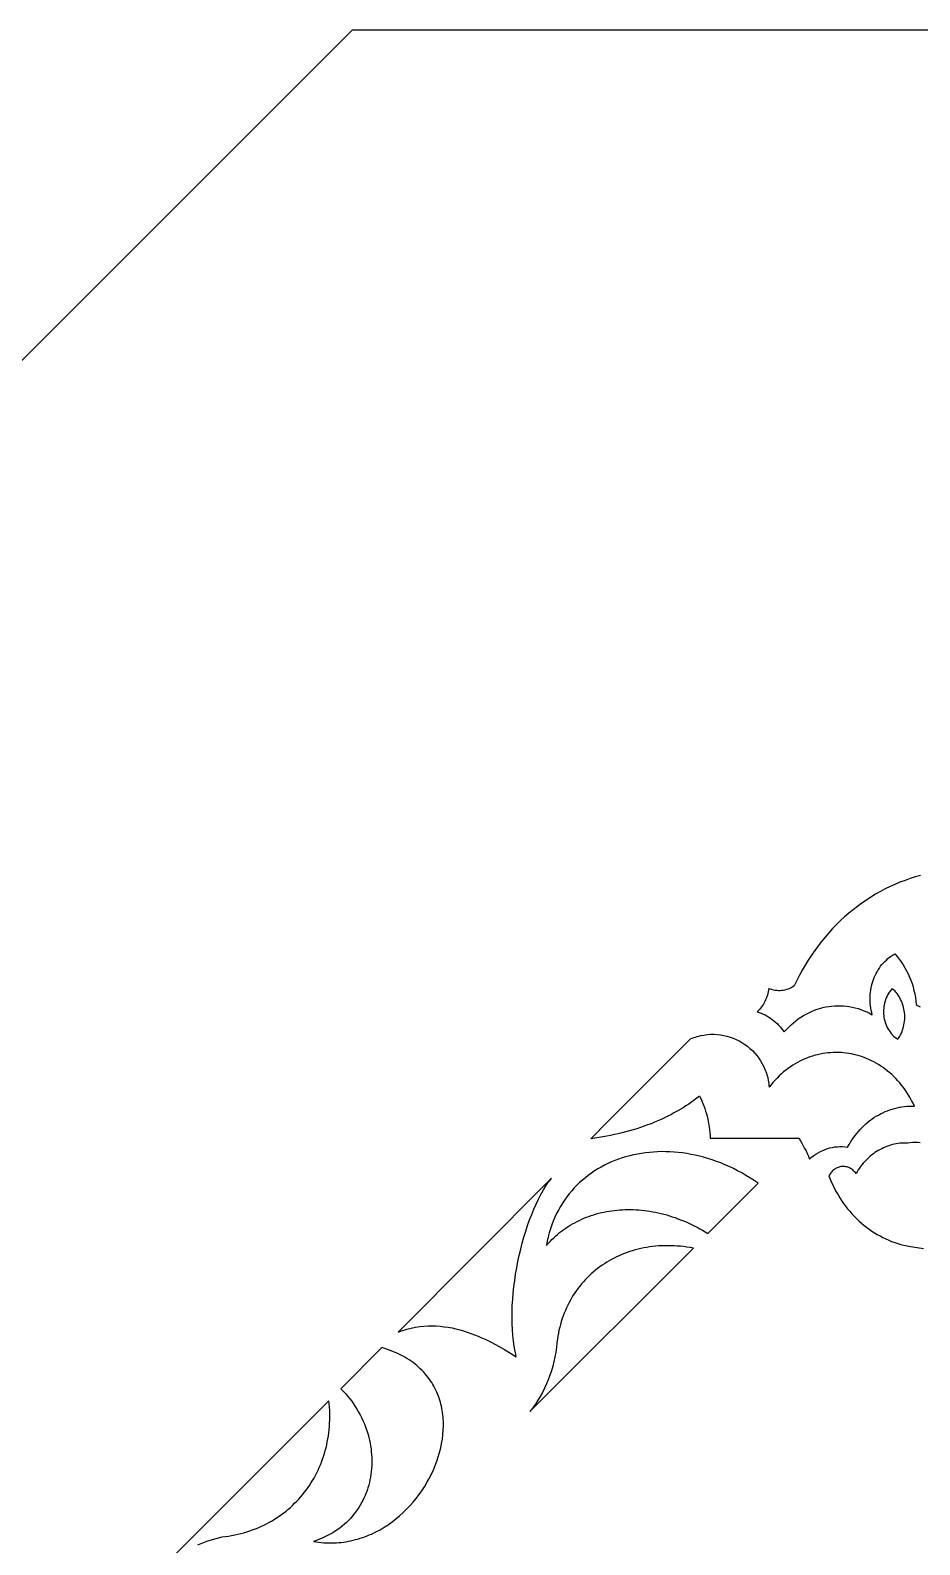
# Model space of a CAD drawing. Extents: x -555 to 555, y -555 to 555.
# Drawn here: x -275.5 to -149.6, y 340.8 to 555 of the extents above; entities that cross this region are included whole.
import ezdxf

# ---------------------------------------------------------------- set-up
doc = ezdxf.new("R2010")
doc.units = 0
doc.layers.add('LAYER_1', color=18, linetype='CONTINUOUS')

msp = doc.modelspace()

# ---------------------------------------------------------------- linework, layer by layer
at = {"layer": 'LAYER_1'}
for points in [[(229.89, -555), (555, -229.89), (555, 229.89), (229.89, 555), (-229.89, 555), (-555, 229.89), (-555, -229.89), (-229.89, -555)], [(-153.49, 419.43), (-153.66, 419.23), (-153.82, 419.02), (-153.97, 418.81), (-154.11, 418.59), (-154.23, 418.36), (-154.34, 418.12), (-154.43, 417.88), (-154.51, 417.64), (-154.58, 417.39), (-154.64, 417.14), (-154.68, 416.89), (-154.71, 416.64), (-154.73, 416.38), (-154.73, 416.13), (-154.72, 415.87), (-154.7, 415.62), (-154.67, 415.37), (-154.62, 415.12), (-154.56, 414.87), (-154.49, 414.63), (-154.41, 414.39), (-154.31, 414.16), (-154.2, 413.93), (-154.08, 413.71), (-153.95, 413.49), (-153.81, 413.29), (-153.65, 413.09), (-153.49, 412.9), (-153.31, 412.72), (-153.12, 412.56), (-152.91, 412.4), (-152.7, 412.26), (-152.56, 412.47), (-152.43, 412.68), (-152.31, 412.91), (-152.21, 413.13), (-152.11, 413.36), (-152.03, 413.59), (-151.95, 413.83), (-151.89, 414.07), (-151.84, 414.31), (-151.79, 414.56), (-151.76, 414.8), (-151.74, 415.05), (-151.73, 415.29), (-151.73, 415.54), (-151.74, 415.78), (-151.77, 416.03), (-151.8, 416.27), (-151.84, 416.51), (-151.89, 416.75), (-151.96, 416.99), (-152.03, 417.22), (-152.11, 417.45), (-152.2, 417.67), (-152.31, 417.89), (-152.42, 418.11), (-152.54, 418.32), (-152.68, 418.52), (-152.82, 418.72), (-152.97, 418.91), (-153.13, 419.09), (-153.31, 419.26)], [(-172.48, 391.89), (-173.05, 392.28), (-173.63, 392.65), (-174.21, 393.01), (-174.8, 393.35), (-175.39, 393.67), (-175.98, 393.97), (-176.58, 394.25), (-177.17, 394.51), (-177.77, 394.76), (-178.37, 394.99), (-178.97, 395.2), (-179.58, 395.39), (-180.18, 395.56), (-180.78, 395.72), (-181.38, 395.86), (-181.98, 395.98), (-182.58, 396.09), (-183.18, 396.18), (-183.77, 396.25), (-184.37, 396.3), (-184.96, 396.33), (-185.55, 396.35), (-186.13, 396.36), (-186.71, 396.34), (-187.29, 396.31), (-187.86, 396.26), (-188.42, 396.2), (-188.98, 396.12), (-189.54, 396.02), (-190.09, 395.91), (-190.63, 395.78), (-191.17, 395.64), (-191.69, 395.48), (-192.21, 395.3), (-192.73, 395.11), (-193.23, 394.9), (-193.73, 394.68), (-194.21, 394.44), (-194.69, 394.18), (-195.16, 393.91), (-195.61, 393.63), (-196.06, 393.33), (-196.5, 393.01), (-196.92, 392.68), (-197.33, 392.34), (-197.73, 391.98), (-198.12, 391.61), (-198.49, 391.22), (-198.85, 390.81), (-199.2, 390.4), (-199.54, 389.97), (-199.86, 389.52), (-200.16, 389.06), (-200.45, 388.58), (-200.72, 388.1), (-200.98, 387.59), (-201.22, 387.08), (-201.45, 386.55), (-201.66, 386.01), (-201.85, 385.45), (-202.02, 384.88), (-202.18, 384.3), (-202.31, 383.7), (-202.43, 383.09), (-202.18, 383.37), (-201.92, 383.65), (-201.66, 383.91), (-201.4, 384.17), (-201.12, 384.42), (-200.84, 384.66), (-200.56, 384.9), (-200.27, 385.12), (-199.97, 385.34), (-199.67, 385.55), (-199.37, 385.75), (-199.06, 385.94), (-198.75, 386.13), (-198.43, 386.31), (-198.1, 386.48), (-197.77, 386.64), (-197.44, 386.79), (-197.11, 386.94), (-196.77, 387.08), (-196.42, 387.21), (-196.08, 387.33), (-195.72, 387.44), (-195.37, 387.55), (-195.01, 387.64), (-194.65, 387.73), (-194.29, 387.81), (-193.92, 387.88), (-193.55, 387.95), (-193.18, 388), (-192.81, 388.05), (-192.43, 388.09), (-192.05, 388.12), (-191.67, 388.15), (-191.29, 388.16), (-190.9, 388.17), (-190.52, 388.17), (-190.13, 388.16), (-189.74, 388.14), (-189.35, 388.12), (-188.96, 388.08), (-188.57, 388.04), (-188.18, 387.99), (-187.78, 387.93), (-187.39, 387.86), (-186.99, 387.79), (-186.6, 387.7), (-186.2, 387.61), (-185.81, 387.51), (-185.41, 387.4), (-185.02, 387.29), (-184.63, 387.16), (-184.23, 387.03), (-183.84, 386.88), (-183.45, 386.73), (-183.05, 386.58), (-182.66, 386.41), (-182.27, 386.23), (-181.89, 386.05), (-181.5, 385.86), (-181.11, 385.66), (-180.73, 385.45), (-180.35, 385.23), (-179.97, 385.01), (-179.59, 384.77)], [(-223.38, 370.83), (-223.07, 370.95), (-222.77, 371.05), (-222.46, 371.15), (-222.16, 371.24), (-221.55, 371.39), (-220.95, 371.51), (-220.36, 371.61), (-219.77, 371.67), (-219.18, 371.71), (-218.6, 371.72), (-218.02, 371.7), (-217.45, 371.66), (-216.89, 371.6), (-216.33, 371.52), (-215.77, 371.42), (-215.23, 371.3), (-214.69, 371.16), (-214.15, 371.01), (-213.63, 370.84), (-213.11, 370.65), (-212.59, 370.46), (-212.09, 370.25), (-211.59, 370.03), (-211.1, 369.81), (-210.62, 369.58), (-210.15, 369.34), (-209.23, 368.85), (-208.34, 368.35), (-207.5, 367.84), (-206.69, 367.35), (-206.77, 367.71), (-206.85, 368.07), (-206.98, 368.81), (-207.09, 369.58), (-207.18, 370.37), (-207.24, 371.18), (-207.27, 372.01), (-207.29, 372.85), (-207.28, 373.71), (-207.25, 374.58), (-207.19, 375.46), (-207.12, 376.34), (-207.03, 377.23), (-206.91, 378.13), (-206.78, 379.02), (-206.63, 379.91), (-206.46, 380.8), (-206.27, 381.68), (-206.06, 382.55), (-205.84, 383.41), (-205.61, 384.26), (-205.35, 385.09), (-205.09, 385.91), (-204.81, 386.7), (-204.51, 387.48), (-204.2, 388.23), (-203.88, 388.95), (-203.55, 389.64), (-203.21, 390.31), (-202.85, 390.94), (-202.49, 391.53), (-202.11, 392.09), (-201.92, 392.35), (-201.73, 392.6)], [(-181.64, 382.72), (-182.1, 382.8), (-182.56, 382.87), (-183.01, 382.93), (-183.47, 382.98), (-183.92, 383.01), (-184.36, 383.04), (-184.81, 383.06), (-185.25, 383.06), (-185.68, 383.06), (-186.12, 383.04), (-186.55, 383.02), (-186.98, 382.98), (-187.4, 382.94), (-187.82, 382.88), (-188.23, 382.82), (-188.64, 382.74), (-189.05, 382.66), (-189.45, 382.56), (-189.85, 382.46), (-190.25, 382.35), (-190.63, 382.22), (-191.02, 382.09), (-191.4, 381.95), (-191.77, 381.8), (-192.14, 381.64), (-192.5, 381.47), (-192.86, 381.3), (-193.21, 381.11), (-193.55, 380.92), (-193.89, 380.72), (-194.23, 380.5), (-194.55, 380.28), (-194.88, 380.06), (-195.19, 379.82), (-195.5, 379.58), (-195.8, 379.33), (-196.09, 379.07), (-196.38, 378.8), (-196.66, 378.52), (-196.93, 378.24), (-197.2, 377.95), (-197.45, 377.65), (-197.7, 377.35), (-197.95, 377.03), (-198.18, 376.71), (-198.41, 376.38), (-198.62, 376.05), (-198.83, 375.71), (-199.03, 375.36), (-199.23, 375.01), (-199.41, 374.64), (-199.58, 374.28), (-199.75, 373.9), (-199.91, 373.52), (-200.05, 373.13), (-200.19, 372.74), (-200.32, 372.34), (-200.44, 371.93), (-200.55, 371.52), (-200.65, 371.1), (-200.73, 370.67), (-200.81, 370.24), (-200.88, 369.81), (-200.94, 369.37), (-201.01, 368.68), (-201.11, 367.99), (-201.23, 367.32), (-201.37, 366.66), (-201.54, 366), (-201.72, 365.36), (-201.93, 364.73), (-202.16, 364.1), (-202.41, 363.5), (-202.69, 362.9), (-202.98, 362.31), (-203.3, 361.74), (-203.63, 361.19), (-203.99, 360.64), (-204.36, 360.12), (-204.76, 359.6)], [(-231.5, 362.83), (-231.17, 362.49), (-230.85, 362.13), (-230.55, 361.77), (-230.26, 361.41), (-229.98, 361.04), (-229.72, 360.67), (-229.47, 360.29), (-229.23, 359.91), (-229.01, 359.52), (-228.79, 359.14), (-228.59, 358.74), (-228.41, 358.35), (-228.23, 357.95), (-228.07, 357.55), (-227.93, 357.15), (-227.79, 356.75), (-227.67, 356.35), (-227.56, 355.94), (-227.46, 355.54), (-227.38, 355.13), (-227.3, 354.73), (-227.24, 354.32), (-227.2, 353.91), (-227.16, 353.51), (-227.14, 353.1), (-227.13, 352.7), (-227.13, 352.3), (-227.14, 351.9), (-227.17, 351.5), (-227.21, 351.11), (-227.25, 350.72), (-227.32, 350.33), (-227.39, 349.94), (-227.48, 349.56), (-227.57, 349.18), (-227.68, 348.81), (-227.81, 348.44), (-227.94, 348.08), (-228.08, 347.72), (-228.24, 347.36), (-228.41, 347.01), (-228.59, 346.67), (-228.78, 346.33), (-228.98, 346), (-229.2, 345.68), (-229.42, 345.37), (-229.66, 345.06), (-229.91, 344.76), (-230.17, 344.46), (-230.44, 344.18), (-230.72, 343.9), (-231.01, 343.64), (-231.32, 343.38), (-231.63, 343.13), (-231.96, 342.89), (-232.3, 342.66), (-232.65, 342.44), (-233, 342.24), (-233.38, 342.04), (-233.76, 341.85), (-234.15, 341.68), (-234.55, 341.52), (-234.96, 341.37), (-235.39, 341.23), (-235.02, 341.17), (-234.66, 341.12), (-234.29, 341.08), (-233.93, 341.04), (-233.57, 341.02), (-233.21, 341.01), (-232.86, 341.01), (-232.5, 341.01), (-232.15, 341.03), (-231.8, 341.05), (-231.45, 341.09), (-231.11, 341.13), (-230.76, 341.18), (-230.42, 341.24), (-230.09, 341.31), (-229.75, 341.38), (-229.42, 341.47), (-229.09, 341.56), (-228.77, 341.66), (-228.44, 341.76), (-228.12, 341.88), (-227.8, 342), (-227.49, 342.13), (-227.18, 342.27), (-226.87, 342.41), (-226.57, 342.56), (-225.97, 342.88), (-225.38, 343.22), (-224.81, 343.59), (-224.26, 343.99), (-223.72, 344.4), (-223.2, 344.84), (-222.7, 345.3), (-222.21, 345.77), (-221.74, 346.27), (-221.29, 346.78), (-220.86, 347.3), (-220.45, 347.84), (-220.06, 348.4), (-219.68, 348.96), (-219.34, 349.54), (-219.01, 350.13), (-218.7, 350.73), (-218.42, 351.33), (-218.17, 351.95), (-217.93, 352.56), (-217.72, 353.19), (-217.54, 353.81), (-217.38, 354.44), (-217.25, 355.07), (-217.15, 355.7), (-217.07, 356.33), (-217.02, 356.96), (-217, 357.59), (-217.01, 358.21), (-217.03, 358.52), (-217.05, 358.83), (-217.08, 359.13), (-217.12, 359.44), (-217.16, 359.74), (-217.22, 360.04), (-217.28, 360.34), (-217.35, 360.63), (-217.43, 360.93), (-217.51, 361.22), (-217.61, 361.51), (-217.71, 361.79), (-217.82, 362.08), (-217.94, 362.35), (-218.06, 362.63), (-218.2, 362.9), (-218.34, 363.17), (-218.5, 363.44), (-218.66, 363.7), (-218.83, 363.96), (-219.01, 364.22), (-219.19, 364.47), (-219.39, 364.71), (-219.6, 364.95), (-219.81, 365.19), (-220.03, 365.42), (-220.27, 365.65), (-220.51, 365.87), (-220.76, 366.09), (-221.02, 366.3), (-221.29, 366.51), (-221.57, 366.71), (-221.86, 366.9), (-222.16, 367.09), (-222.47, 367.28), (-222.79, 367.46), (-223.12, 367.63), (-223.46, 367.79), (-223.81, 367.95), (-224.17, 368.1), (-224.54, 368.25), (-224.92, 368.39), (-225.31, 368.52), (-225.71, 368.64)]]:
    msp.add_lwpolyline(points, close=True, dxfattribs=at)
for points in [[(-149.5, 435.43), (-150.24, 435.22), (-150.97, 434.99), (-151.69, 434.74), (-152.41, 434.47), (-153.12, 434.17), (-153.81, 433.86), (-154.5, 433.52), (-155.18, 433.16), (-155.85, 432.78), (-156.51, 432.38), (-157.16, 431.96), (-157.8, 431.52), (-158.42, 431.06), (-159.04, 430.59), (-159.64, 430.09), (-160.23, 429.57), (-160.81, 429.04), (-161.38, 428.49), (-161.93, 427.92), (-162.47, 427.33), (-162.99, 426.72), (-163.5, 426.1), (-163.99, 425.47), (-164.47, 424.81), (-164.94, 424.14), (-165.39, 423.46), (-165.82, 422.76), (-166.23, 422.04), (-166.63, 421.31), (-167.01, 420.56), (-167.38, 419.8), (-167.58, 419.67), (-167.79, 419.55), (-168.01, 419.44), (-168.23, 419.35), (-168.45, 419.28), (-168.68, 419.22), (-168.91, 419.17), (-169.14, 419.14), (-169.37, 419.13), (-169.6, 419.13), (-169.84, 419.14), (-170.07, 419.17), (-170.3, 419.22), (-170.53, 419.28), (-170.75, 419.36), (-170.98, 419.45), (-171.01, 419.21), (-171.05, 418.97), (-171.1, 418.74), (-171.17, 418.5), (-171.24, 418.28), (-171.32, 418.05), (-171.41, 417.84), (-171.51, 417.62), (-171.62, 417.42), (-171.73, 417.21), (-171.86, 417.02), (-171.99, 416.83), (-172.13, 416.65), (-172.28, 416.47), (-172.44, 416.31), (-172.6, 416.15), (-172.32, 416.06), (-172.04, 415.95), (-171.77, 415.83), (-171.5, 415.7), (-171.24, 415.56), (-170.98, 415.41), (-170.73, 415.24), (-170.48, 415.07), (-170.25, 414.88), (-170.01, 414.68), (-169.79, 414.48), (-169.57, 414.26), (-169.36, 414.03), (-169.16, 413.79), (-168.96, 413.54), (-168.78, 413.29), (-168.47, 413.64), (-168.15, 413.97), (-167.82, 414.29), (-167.49, 414.58), (-167.14, 414.87), (-166.79, 415.13), (-166.42, 415.38), (-166.05, 415.61), (-165.68, 415.83), (-165.3, 416.02), (-164.91, 416.2), (-164.52, 416.36), (-164.12, 416.5), (-163.72, 416.63), (-163.31, 416.74), (-162.9, 416.83), (-162.49, 416.9), (-162.08, 416.95), (-161.66, 416.99), (-161.24, 417), (-160.82, 417), (-160.41, 416.98), (-159.99, 416.94), (-159.57, 416.88), (-159.15, 416.8), (-158.74, 416.7), (-158.33, 416.59), (-157.92, 416.45), (-157.51, 416.3), (-157.11, 416.12), (-156.71, 415.93), (-156.32, 415.72), (-156.4, 416.04), (-156.48, 416.36), (-156.53, 416.67), (-156.58, 417), (-156.61, 417.32), (-156.63, 417.64), (-156.64, 417.95), (-156.63, 418.27), (-156.62, 418.59), (-156.59, 418.9), (-156.54, 419.21), (-156.49, 419.52), (-156.42, 419.83), (-156.34, 420.13), (-156.25, 420.42), (-156.15, 420.72), (-156.04, 421), (-155.92, 421.28), (-155.78, 421.56), (-155.64, 421.82), (-155.48, 422.08), (-155.31, 422.34), (-155.14, 422.58), (-154.95, 422.82), (-154.75, 423.05), (-154.55, 423.26), (-154.33, 423.47), (-154.11, 423.67), (-153.87, 423.86), (-153.63, 424.03), (-153.38, 424.2), (-153.12, 424.35), (-152.81, 423.98), (-152.51, 423.6), (-152.22, 423.21), (-151.96, 422.8), (-151.71, 422.38), (-151.47, 421.95), (-151.25, 421.51), (-151.05, 421.06), (-150.87, 420.6), (-150.7, 420.13), (-150.56, 419.66), (-150.43, 419.17), (-150.31, 418.68), (-150.22, 418.19), (-150.15, 417.69), (-150.09, 417.18), (-149.82, 417), (-149.53, 416.84)], [(-180.76, 404.23), (-181.13, 403.94), (-181.5, 403.65), (-181.89, 403.37), (-182.29, 403.1), (-182.69, 402.83), (-183.1, 402.57), (-183.52, 402.32), (-183.95, 402.07), (-184.38, 401.83), (-184.82, 401.59), (-185.27, 401.37), (-185.73, 401.14), (-186.19, 400.93), (-186.67, 400.72), (-187.14, 400.52), (-187.63, 400.32), (-188.12, 400.14), (-188.62, 399.96), (-189.12, 399.78), (-189.63, 399.61), (-190.14, 399.46), (-190.66, 399.3), (-191.19, 399.16), (-191.72, 399.02), (-192.26, 398.89), (-192.8, 398.77), (-193.35, 398.65), (-193.9, 398.54), (-194.45, 398.44), (-195.01, 398.35), (-195.58, 398.27), (-196.14, 398.19), (-194.88, 399.45), (-194.9, 399.45), (-182.03, 412.32)], [(-182.05, 412.31), (-181.82, 412.41), (-181.58, 412.5), (-181.35, 412.58), (-181.11, 412.65), (-180.87, 412.72), (-180.64, 412.77), (-180.16, 412.86), (-179.69, 412.92), (-179.21, 412.96), (-178.74, 412.96), (-178.27, 412.93), (-177.8, 412.88), (-177.34, 412.8), (-176.89, 412.69), (-176.44, 412.56), (-176.01, 412.41), (-175.58, 412.22), (-175.16, 412.02), (-174.76, 411.79), (-174.37, 411.54), (-174, 411.27), (-173.64, 410.97), (-173.29, 410.66), (-172.97, 410.32), (-172.66, 409.96), (-172.38, 409.59), (-172.12, 409.2), (-171.88, 408.79), (-171.66, 408.36), (-171.47, 407.91), (-171.38, 407.69), (-171.3, 407.45), (-171.23, 407.22), (-171.16, 406.98), (-171.1, 406.74), (-171.05, 406.49), (-171.01, 406.24), (-170.97, 405.98), (-170.94, 405.73), (-170.92, 405.47)], [(-180.76, 404.23), (-180.59, 403.89), (-180.44, 403.54), (-180.29, 403.19), (-180.15, 402.83), (-180.02, 402.47), (-179.91, 402.1), (-179.8, 401.73), (-179.7, 401.36), (-179.61, 400.98), (-179.53, 400.6), (-179.46, 400.22), (-179.4, 399.83), (-179.35, 399.44), (-179.31, 399.05), (-179.28, 398.66), (-179.26, 398.26), (-166.72, 398.26), (-166.5, 397.91), (-166.28, 397.56), (-166.08, 397.2), (-165.89, 396.83), (-165.7, 396.46), (-165.52, 396.08), (-165.35, 395.7), (-165.19, 395.31), (-164.91, 395.56), (-164.61, 395.8), (-164.3, 396.01), (-163.99, 396.21), (-163.66, 396.38), (-163.33, 396.54), (-163, 396.68), (-162.66, 396.79), (-162.31, 396.89), (-161.96, 396.97), (-161.6, 397.03), (-161.25, 397.06), (-160.89, 397.08), (-160.53, 397.08), (-160.17, 397.05), (-159.81, 397), (-159.61, 397.35), (-159.41, 397.69), (-159.2, 398.01), (-158.99, 398.33), (-158.76, 398.64), (-158.52, 398.94), (-158.28, 399.23), (-158.03, 399.51), (-157.77, 399.78), (-157.51, 400.03), (-157.23, 400.28), (-156.95, 400.52), (-156.67, 400.75), (-156.38, 400.96), (-156.08, 401.17), (-155.77, 401.36), (-155.46, 401.54), (-155.15, 401.71), (-154.83, 401.87), (-154.51, 402.02), (-154.18, 402.15), (-153.85, 402.28), (-153.51, 402.39), (-153.17, 402.48), (-152.82, 402.57), (-152.48, 402.64), (-152.13, 402.7), (-151.78, 402.75), (-151.42, 402.78), (-151.06, 402.8), (-150.71, 402.8), (-150.35, 402.79), (-150.54, 403.2), (-150.75, 403.6), (-150.96, 403.99), (-151.19, 404.37), (-151.42, 404.73), (-151.66, 405.09), (-151.91, 405.43), (-152.17, 405.76), (-152.44, 406.09), (-152.71, 406.4), (-152.99, 406.69), (-153.27, 406.98), (-153.57, 407.26), (-153.86, 407.52), (-154.17, 407.77), (-154.48, 408.02), (-154.8, 408.25), (-155.12, 408.47), (-155.44, 408.67), (-155.77, 408.87), (-156.11, 409.05), (-156.45, 409.22), (-156.79, 409.38), (-157.14, 409.53), (-157.49, 409.67), (-157.84, 409.8), (-158.2, 409.91), (-158.55, 410.01), (-158.91, 410.1), (-159.28, 410.18), (-159.64, 410.24), (-160.01, 410.3), (-160.38, 410.34), (-160.74, 410.37), (-161.11, 410.38), (-161.48, 410.39), (-161.85, 410.38), (-162.22, 410.36), (-162.59, 410.33), (-162.96, 410.29), (-163.32, 410.23), (-163.69, 410.16), (-164.06, 410.08), (-164.42, 409.99), (-164.78, 409.89), (-165.14, 409.77), (-165.5, 409.64), (-165.85, 409.49), (-166.2, 409.34), (-166.55, 409.17), (-166.89, 408.99), (-167.23, 408.79), (-167.57, 408.59), (-167.9, 408.37), (-168.23, 408.14), (-168.55, 407.89), (-168.87, 407.63), (-169.18, 407.36), (-169.48, 407.08), (-169.78, 406.78), (-170.08, 406.47), (-170.37, 406.15), (-170.65, 405.82), (-170.92, 405.47)], [(-149.56, 397.61), (-149.9, 397.64), (-150.25, 397.66), (-150.61, 397.65), (-150.96, 397.62), (-151.31, 397.57), (-151.58, 397.58), (-151.86, 397.58), (-152.13, 397.57), (-152.4, 397.54), (-152.67, 397.51), (-152.94, 397.47), (-153.21, 397.41), (-153.47, 397.35), (-153.73, 397.28), (-153.99, 397.2), (-154.24, 397.11), (-154.5, 397.01), (-154.75, 396.9), (-154.99, 396.78), (-155.23, 396.65), (-155.47, 396.52), (-155.71, 396.37), (-155.94, 396.22), (-156.16, 396.06), (-156.38, 395.89), (-156.6, 395.71), (-156.81, 395.53), (-157.02, 395.33), (-157.22, 395.13), (-157.42, 394.92), (-157.61, 394.71), (-157.79, 394.48), (-157.97, 394.25), (-158.14, 394.01), (-158.31, 393.77), (-158.47, 393.51), (-158.62, 393.25), (-158.72, 393.39), (-158.82, 393.51), (-158.93, 393.62), (-159.04, 393.73), (-159.16, 393.82), (-159.28, 393.91), (-159.41, 393.98), (-159.53, 394.05), (-159.66, 394.11), (-159.8, 394.15), (-159.93, 394.19), (-160.07, 394.22), (-160.2, 394.24), (-160.34, 394.26), (-160.48, 394.26), (-160.61, 394.25), (-160.75, 394.24), (-160.89, 394.21), (-161.02, 394.18), (-161.15, 394.13), (-161.28, 394.08), (-161.41, 394.02), (-161.54, 393.95), (-161.66, 393.87), (-161.78, 393.79), (-161.89, 393.69), (-162, 393.59), (-162.1, 393.47), (-162.2, 393.35), (-162.29, 393.22), (-162.38, 393.08), (-162.46, 392.94), (-162.28, 392.47), (-162.08, 392.01), (-161.87, 391.56), (-161.65, 391.12), (-161.42, 390.68), (-161.17, 390.26), (-160.92, 389.84), (-160.66, 389.44), (-160.39, 389.04), (-160.1, 388.66), (-159.81, 388.28), (-159.51, 387.92), (-159.2, 387.56), (-158.88, 387.22), (-158.55, 386.89), (-158.21, 386.56), (-157.86, 386.25), (-157.51, 385.96), (-157.15, 385.67), (-156.78, 385.4), (-156.4, 385.13), (-156.02, 384.89), (-155.63, 384.65), (-155.23, 384.43), (-154.82, 384.22), (-154.41, 384.02), (-154, 383.84), (-153.58, 383.67), (-153.15, 383.51), (-152.72, 383.37), (-152.28, 383.24), (-151.84, 383.13), (-150.91, 382.96), (-149.99, 382.81), (-149.06, 382.68)], [(-251.77, 340.73), (-251.29, 340.92), (-250.81, 341.11), (-250.32, 341.28), (-249.83, 341.44), (-249.33, 341.6), (-248.82, 341.74), (-248.31, 341.87), (-247.86, 341.92), (-247.41, 341.98), (-246.96, 342.06), (-246.52, 342.14), (-246.09, 342.23), (-245.66, 342.34), (-245.24, 342.45), (-244.82, 342.57), (-244.41, 342.71), (-244, 342.85), (-243.6, 343), (-243.2, 343.16), (-242.81, 343.33), (-242.43, 343.51), (-242.05, 343.7), (-241.68, 343.9), (-241.32, 344.1), (-240.96, 344.32), (-240.61, 344.54), (-240.26, 344.77), (-239.93, 345.01), (-239.59, 345.26), (-239.27, 345.51), (-238.95, 345.77), (-238.64, 346.04), (-238.34, 346.32), (-238.05, 346.61), (-237.76, 346.9), (-237.48, 347.2), (-237.2, 347.5), (-236.94, 347.82), (-236.68, 348.14), (-236.43, 348.46), (-236.19, 348.79), (-235.96, 349.13), (-235.74, 349.48), (-235.52, 349.83), (-235.31, 350.19), (-235.11, 350.55), (-234.92, 350.92), (-234.74, 351.29), (-234.57, 351.67), (-234.4, 352.06), (-234.25, 352.45), (-234.1, 352.84), (-233.97, 353.24), (-233.84, 353.65), (-233.72, 354.06), (-233.61, 354.47), (-233.51, 354.89), (-233.43, 355.31), (-233.35, 355.74), (-233.28, 356.17), (-233.22, 356.6), (-233.17, 357.04), (-233.13, 357.48), (-233.1, 357.93), (-233.08, 358.38), (-233.08, 358.83), (-233.08, 359.28), (-233.09, 359.74), (-233.12, 360.2), (-233.16, 360.67), (-233.2, 361.13), (-255.81, 338.52)]]:
    msp.add_lwpolyline(points, dxfattribs=at)

doc.saveas('drawing.dxf')
